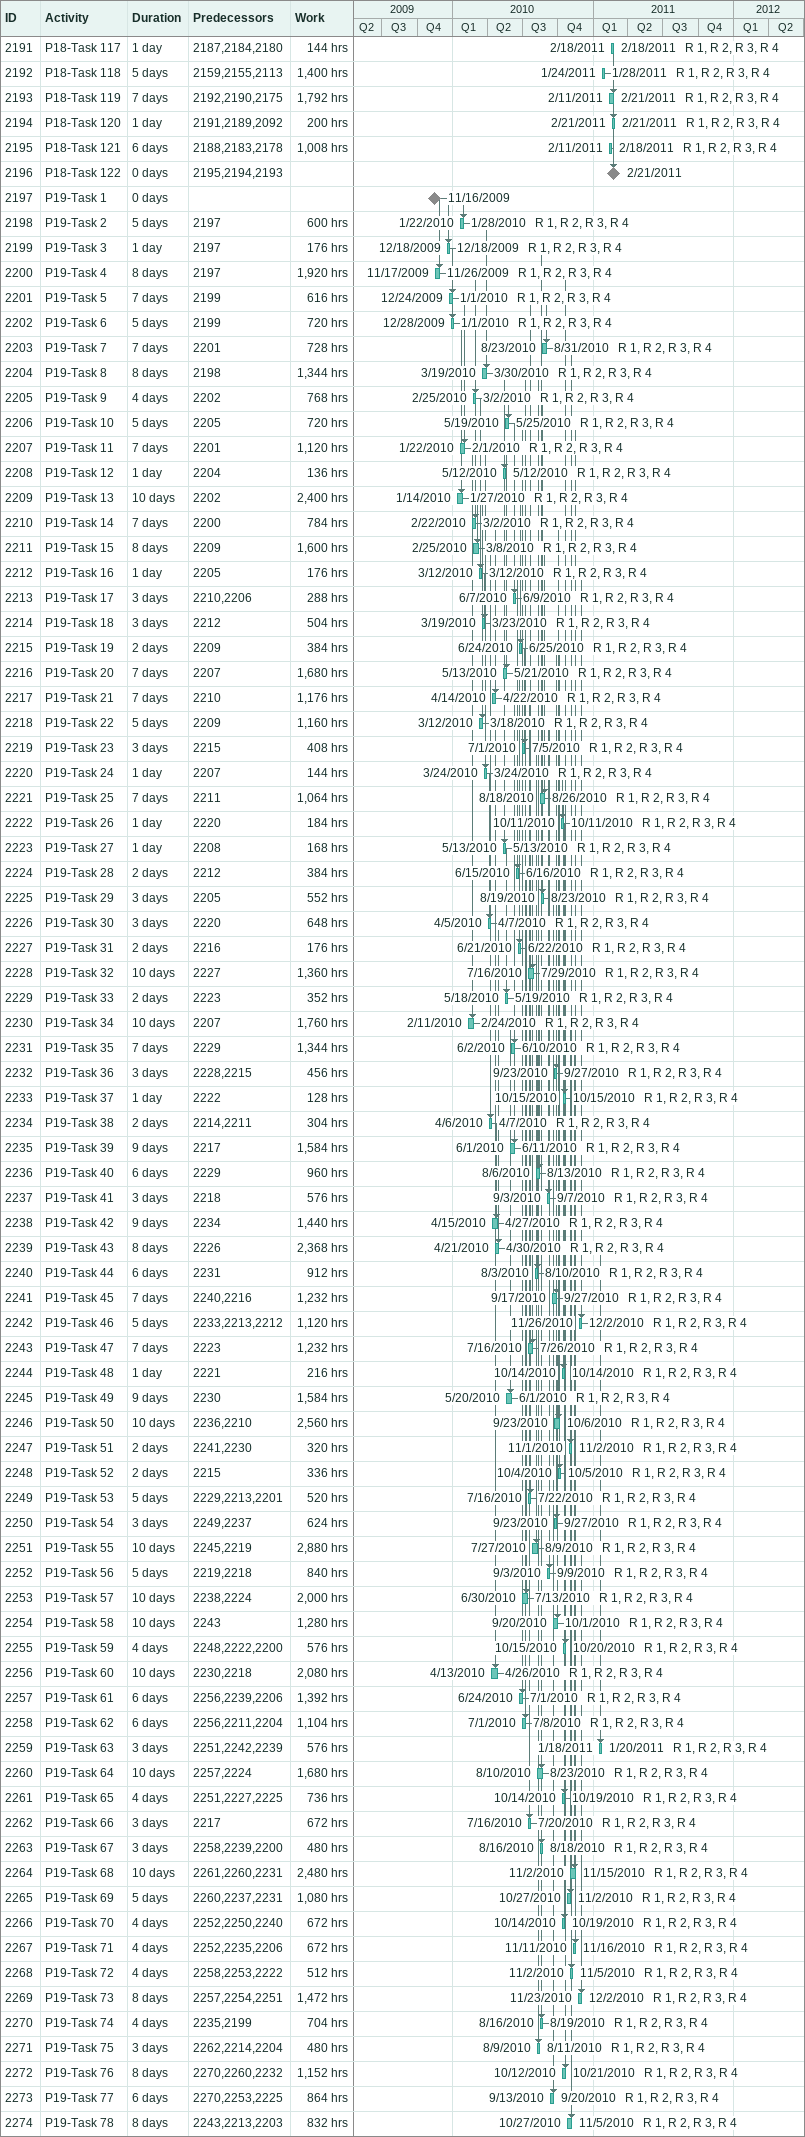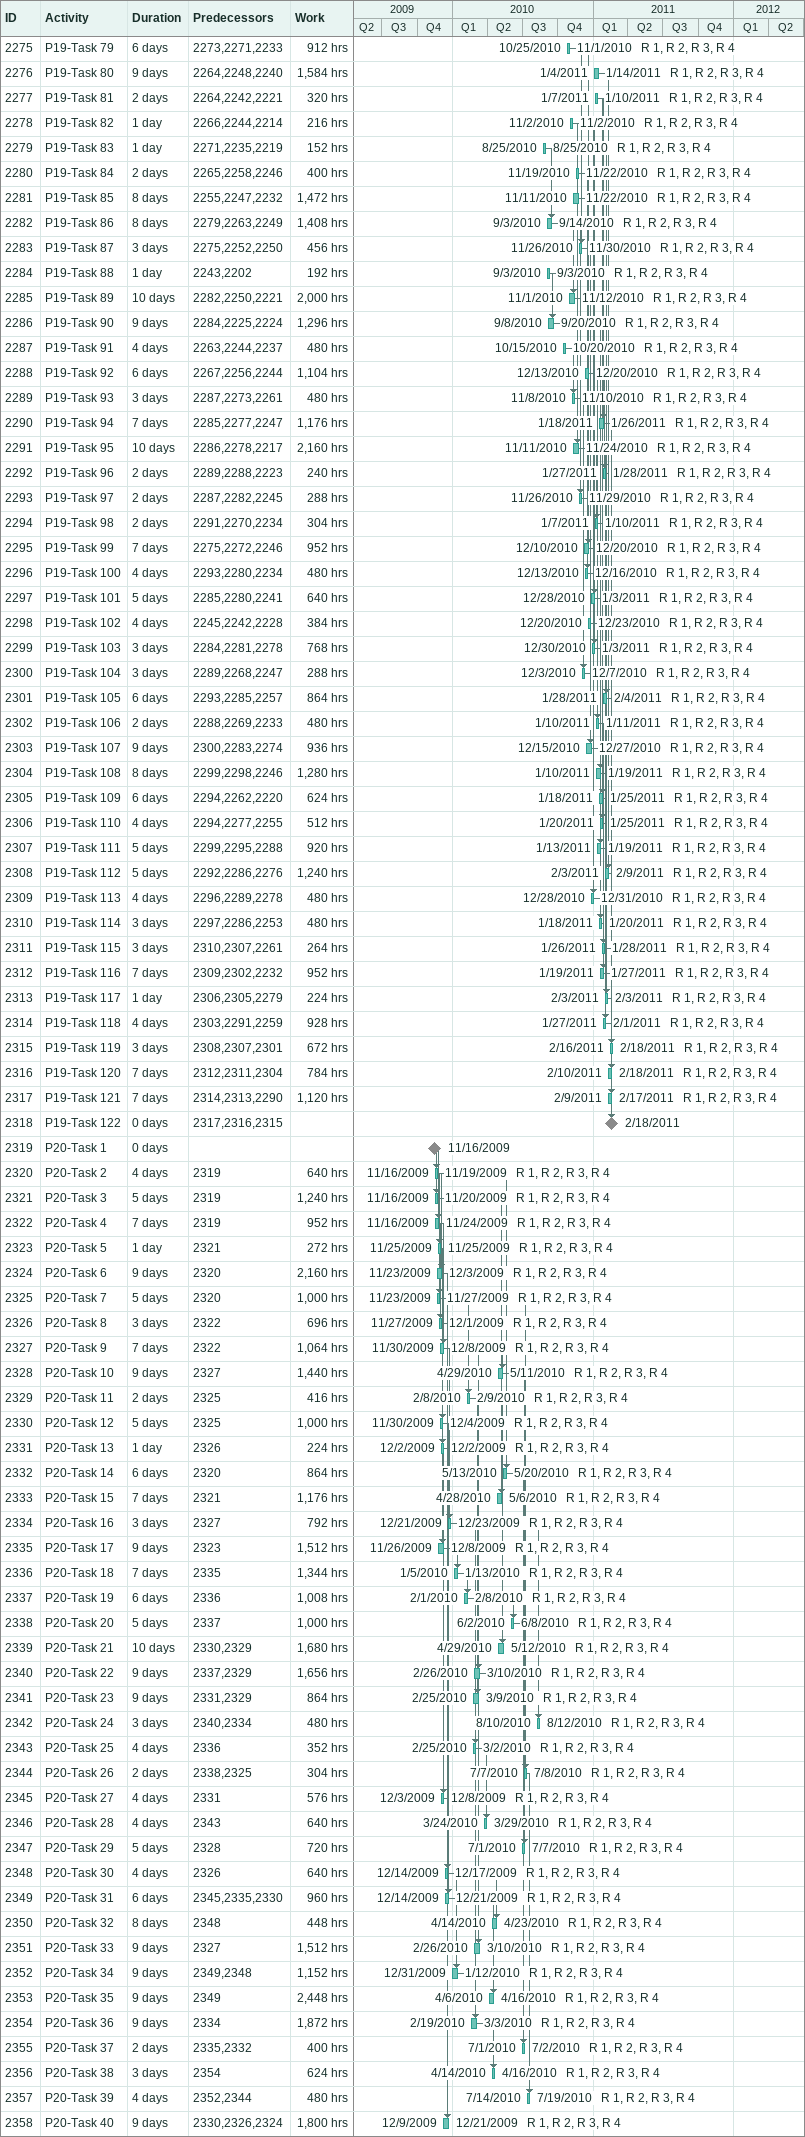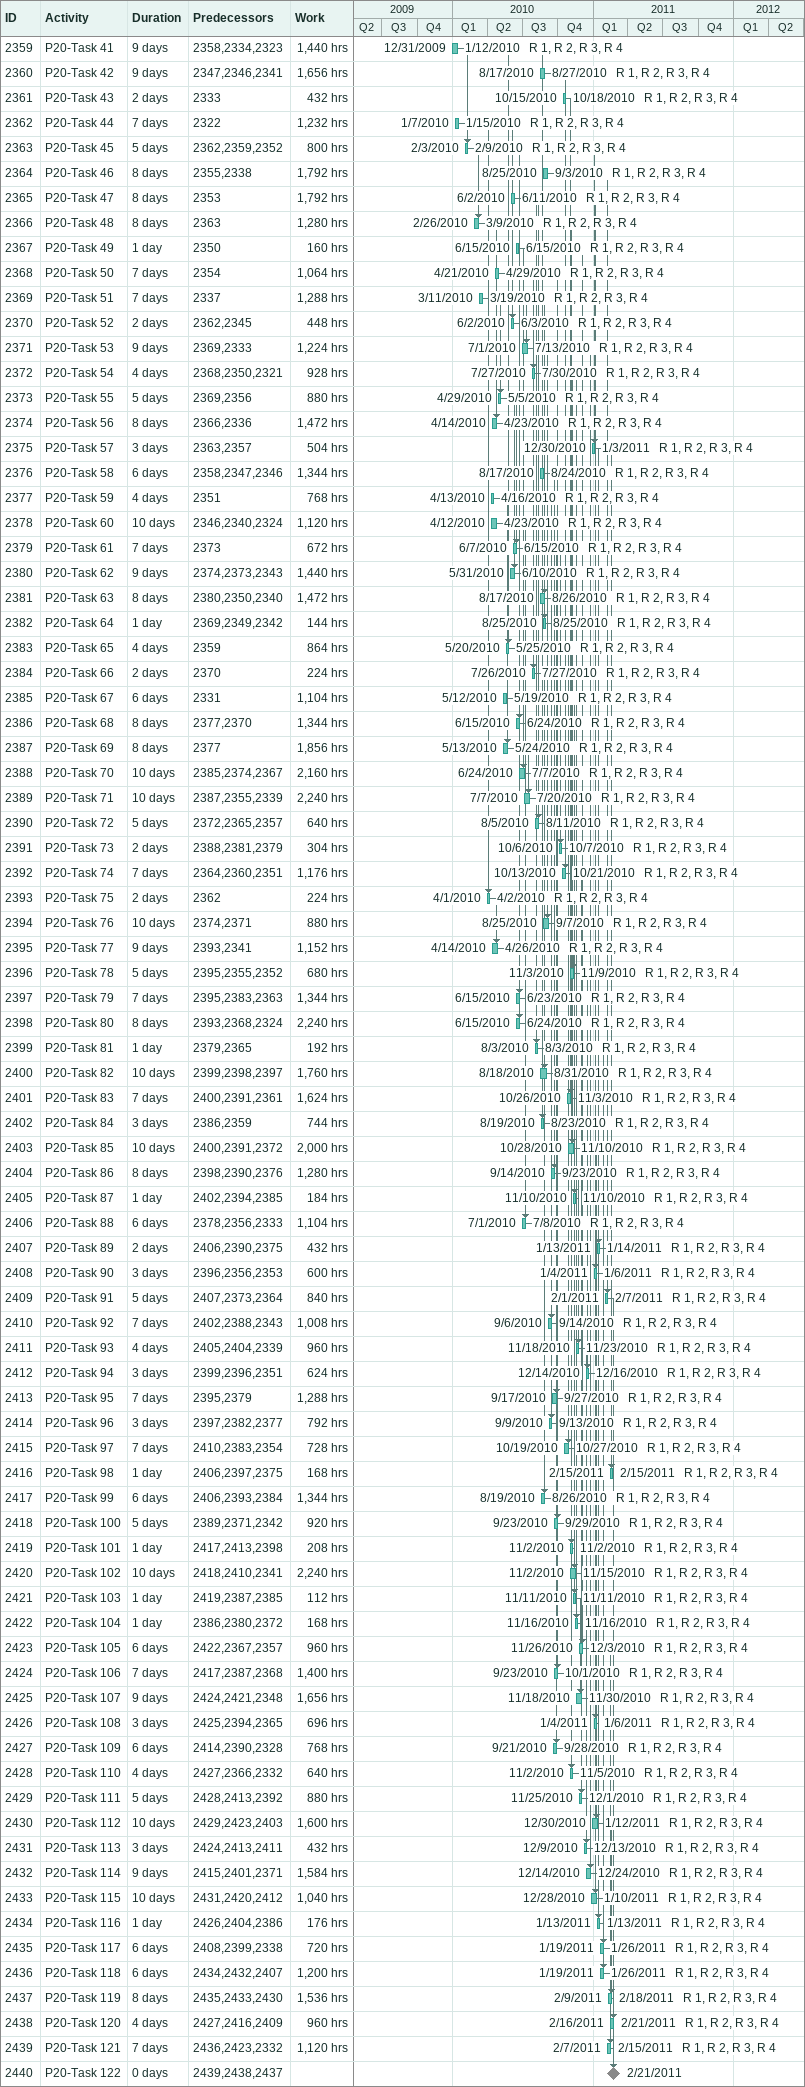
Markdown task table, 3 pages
| ID | Task | Duration | Start | Finish | Predecessors | Resources | Work (h) |
|---|---|---|---|---|---|---|---|
| 2191 | P18-Task 117 | 1d | 2011-02-18 | 2011-02-18 | 2187, 2184, 2180 | R 1, R 2, R 3, R 4 | 144 |
| 2192 | P18-Task 118 | 5d | 2011-01-24 | 2011-01-28 | 2159, 2155, 2113 | R 1, R 2, R 3, R 4 | 1400 |
| 2193 | P18-Task 119 | 7d | 2011-02-11 | 2011-02-21 | 2192, 2190, 2175 | R 1, R 2, R 3, R 4 | 1792 |
| 2194 | P18-Task 120 | 1d | 2011-02-21 | 2011-02-21 | 2191, 2189, 2092 | R 1, R 2, R 3, R 4 | 200 |
| 2195 | P18-Task 121 | 6d | 2011-02-11 | 2011-02-18 | 2188, 2183, 2178 | R 1, R 2, R 3, R 4 | 1008 |
| 2196 | P18-Task 122 | 0d | 2011-02-21 | 2011-02-21 | 2195, 2194, 2193 |  |  |
| 2197 | P19-Task 1 | 0d | 2009-11-16 | 2009-11-16 |  |  |  |
| 2198 | P19-Task 2 | 5d | 2010-01-22 | 2010-01-28 | 2197 | R 1, R 2, R 3, R 4 | 600 |
| 2199 | P19-Task 3 | 1d | 2009-12-18 | 2009-12-18 | 2197 | R 1, R 2, R 3, R 4 | 176 |
| 2200 | P19-Task 4 | 8d | 2009-11-17 | 2009-11-26 | 2197 | R 1, R 2, R 3, R 4 | 1920 |
| 2201 | P19-Task 5 | 7d | 2009-12-24 | 2010-01-01 | 2199 | R 1, R 2, R 3, R 4 | 616 |
| 2202 | P19-Task 6 | 5d | 2009-12-28 | 2010-01-01 | 2199 | R 1, R 2, R 3, R 4 | 720 |
| 2203 | P19-Task 7 | 7d | 2010-08-23 | 2010-08-31 | 2201 | R 1, R 2, R 3, R 4 | 728 |
| 2204 | P19-Task 8 | 8d | 2010-03-19 | 2010-03-30 | 2198 | R 1, R 2, R 3, R 4 | 1344 |
| 2205 | P19-Task 9 | 4d | 2010-02-25 | 2010-03-02 | 2202 | R 1, R 2, R 3, R 4 | 768 |
| 2206 | P19-Task 10 | 5d | 2010-05-19 | 2010-05-25 | 2205 | R 1, R 2, R 3, R 4 | 720 |
| 2207 | P19-Task 11 | 7d | 2010-01-22 | 2010-02-01 | 2201 | R 1, R 2, R 3, R 4 | 1120 |
| 2208 | P19-Task 12 | 1d | 2010-05-12 | 2010-05-12 | 2204 | R 1, R 2, R 3, R 4 | 136 |
| 2209 | P19-Task 13 | 10d | 2010-01-14 | 2010-01-27 | 2202 | R 1, R 2, R 3, R 4 | 2400 |
| 2210 | P19-Task 14 | 7d | 2010-02-22 | 2010-03-02 | 2200 | R 1, R 2, R 3, R 4 | 784 |
| 2211 | P19-Task 15 | 8d | 2010-02-25 | 2010-03-08 | 2209 | R 1, R 2, R 3, R 4 | 1600 |
| 2212 | P19-Task 16 | 1d | 2010-03-12 | 2010-03-12 | 2205 | R 1, R 2, R 3, R 4 | 176 |
| 2213 | P19-Task 17 | 3d | 2010-06-07 | 2010-06-09 | 2210, 2206 | R 1, R 2, R 3, R 4 | 288 |
| 2214 | P19-Task 18 | 3d | 2010-03-19 | 2010-03-23 | 2212 | R 1, R 2, R 3, R 4 | 504 |
| 2215 | P19-Task 19 | 2d | 2010-06-24 | 2010-06-25 | 2209 | R 1, R 2, R 3, R 4 | 384 |
| 2216 | P19-Task 20 | 7d | 2010-05-13 | 2010-05-21 | 2207 | R 1, R 2, R 3, R 4 | 1680 |
| 2217 | P19-Task 21 | 7d | 2010-04-14 | 2010-04-22 | 2210 | R 1, R 2, R 3, R 4 | 1176 |
| 2218 | P19-Task 22 | 5d | 2010-03-12 | 2010-03-18 | 2209 | R 1, R 2, R 3, R 4 | 1160 |
| 2219 | P19-Task 23 | 3d | 2010-07-01 | 2010-07-05 | 2215 | R 1, R 2, R 3, R 4 | 408 |
| 2220 | P19-Task 24 | 1d | 2010-03-24 | 2010-03-24 | 2207 | R 1, R 2, R 3, R 4 | 144 |
| 2221 | P19-Task 25 | 7d | 2010-08-18 | 2010-08-26 | 2211 | R 1, R 2, R 3, R 4 | 1064 |
| 2222 | P19-Task 26 | 1d | 2010-10-11 | 2010-10-11 | 2220 | R 1, R 2, R 3, R 4 | 184 |
| 2223 | P19-Task 27 | 1d | 2010-05-13 | 2010-05-13 | 2208 | R 1, R 2, R 3, R 4 | 168 |
| 2224 | P19-Task 28 | 2d | 2010-06-15 | 2010-06-16 | 2212 | R 1, R 2, R 3, R 4 | 384 |
| 2225 | P19-Task 29 | 3d | 2010-08-19 | 2010-08-23 | 2205 | R 1, R 2, R 3, R 4 | 552 |
| 2226 | P19-Task 30 | 3d | 2010-04-05 | 2010-04-07 | 2220 | R 1, R 2, R 3, R 4 | 648 |
| 2227 | P19-Task 31 | 2d | 2010-06-21 | 2010-06-22 | 2216 | R 1, R 2, R 3, R 4 | 176 |
| 2228 | P19-Task 32 | 10d | 2010-07-16 | 2010-07-29 | 2227 | R 1, R 2, R 3, R 4 | 1360 |
| 2229 | P19-Task 33 | 2d | 2010-05-18 | 2010-05-19 | 2223 | R 1, R 2, R 3, R 4 | 352 |
| 2230 | P19-Task 34 | 10d | 2010-02-11 | 2010-02-24 | 2207 | R 1, R 2, R 3, R 4 | 1760 |
| 2231 | P19-Task 35 | 7d | 2010-06-02 | 2010-06-10 | 2229 | R 1, R 2, R 3, R 4 | 1344 |
| 2232 | P19-Task 36 | 3d | 2010-09-23 | 2010-09-27 | 2228, 2215 | R 1, R 2, R 3, R 4 | 456 |
| 2233 | P19-Task 37 | 1d | 2010-10-15 | 2010-10-15 | 2222 | R 1, R 2, R 3, R 4 | 128 |
| 2234 | P19-Task 38 | 2d | 2010-04-06 | 2010-04-07 | 2214, 2211 | R 1, R 2, R 3, R 4 | 304 |
| 2235 | P19-Task 39 | 9d | 2010-06-01 | 2010-06-11 | 2217 | R 1, R 2, R 3, R 4 | 1584 |
| 2236 | P19-Task 40 | 6d | 2010-08-06 | 2010-08-13 | 2229 | R 1, R 2, R 3, R 4 | 960 |
| 2237 | P19-Task 41 | 3d | 2010-09-03 | 2010-09-07 | 2218 | R 1, R 2, R 3, R 4 | 576 |
| 2238 | P19-Task 42 | 9d | 2010-04-15 | 2010-04-27 | 2234 | R 1, R 2, R 3, R 4 | 1440 |
| 2239 | P19-Task 43 | 8d | 2010-04-21 | 2010-04-30 | 2226 | R 1, R 2, R 3, R 4 | 2368 |
| 2240 | P19-Task 44 | 6d | 2010-08-03 | 2010-08-10 | 2231 | R 1, R 2, R 3, R 4 | 912 |
| 2241 | P19-Task 45 | 7d | 2010-09-17 | 2010-09-27 | 2240, 2216 | R 1, R 2, R 3, R 4 | 1232 |
| 2242 | P19-Task 46 | 5d | 2010-11-26 | 2010-12-02 | 2233, 2213, 2212 | R 1, R 2, R 3, R 4 | 1120 |
| 2243 | P19-Task 47 | 7d | 2010-07-16 | 2010-07-26 | 2223 | R 1, R 2, R 3, R 4 | 1232 |
| 2244 | P19-Task 48 | 1d | 2010-10-14 | 2010-10-14 | 2221 | R 1, R 2, R 3, R 4 | 216 |
| 2245 | P19-Task 49 | 9d | 2010-05-20 | 2010-06-01 | 2230 | R 1, R 2, R 3, R 4 | 1584 |
| 2246 | P19-Task 50 | 10d | 2010-09-23 | 2010-10-06 | 2236, 2210 | R 1, R 2, R 3, R 4 | 2560 |
| 2247 | P19-Task 51 | 2d | 2010-11-01 | 2010-11-02 | 2241, 2230 | R 1, R 2, R 3, R 4 | 320 |
| 2248 | P19-Task 52 | 2d | 2010-10-04 | 2010-10-05 | 2215 | R 1, R 2, R 3, R 4 | 336 |
| 2249 | P19-Task 53 | 5d | 2010-07-16 | 2010-07-22 | 2229, 2213, 2201 | R 1, R 2, R 3, R 4 | 520 |
| 2250 | P19-Task 54 | 3d | 2010-09-23 | 2010-09-27 | 2249, 2237 | R 1, R 2, R 3, R 4 | 624 |
| 2251 | P19-Task 55 | 10d | 2010-07-27 | 2010-08-09 | 2245, 2219 | R 1, R 2, R 3, R 4 | 2880 |
| 2252 | P19-Task 56 | 5d | 2010-09-03 | 2010-09-09 | 2219, 2218 | R 1, R 2, R 3, R 4 | 840 |
| 2253 | P19-Task 57 | 10d | 2010-06-30 | 2010-07-13 | 2238, 2224 | R 1, R 2, R 3, R 4 | 2000 |
| 2254 | P19-Task 58 | 10d | 2010-09-20 | 2010-10-01 | 2243 | R 1, R 2, R 3, R 4 | 1280 |
| 2255 | P19-Task 59 | 4d | 2010-10-15 | 2010-10-20 | 2248, 2222, 2200 | R 1, R 2, R 3, R 4 | 576 |
| 2256 | P19-Task 60 | 10d | 2010-04-13 | 2010-04-26 | 2230, 2218 | R 1, R 2, R 3, R 4 | 2080 |
| 2257 | P19-Task 61 | 6d | 2010-06-24 | 2010-07-01 | 2256, 2239, 2206 | R 1, R 2, R 3, R 4 | 1392 |
| 2258 | P19-Task 62 | 6d | 2010-07-01 | 2010-07-08 | 2256, 2211, 2204 | R 1, R 2, R 3, R 4 | 1104 |
| 2259 | P19-Task 63 | 3d | 2011-01-18 | 2011-01-20 | 2251, 2242, 2239 | R 1, R 2, R 3, R 4 | 576 |
| 2260 | P19-Task 64 | 10d | 2010-08-10 | 2010-08-23 | 2257, 2224 | R 1, R 2, R 3, R 4 | 1680 |
| 2261 | P19-Task 65 | 4d | 2010-10-14 | 2010-10-19 | 2251, 2227, 2225 | R 1, R 2, R 3, R 4 | 736 |
| 2262 | P19-Task 66 | 3d | 2010-07-16 | 2010-07-20 | 2217 | R 1, R 2, R 3, R 4 | 672 |
| 2263 | P19-Task 67 | 3d | 2010-08-16 | 2010-08-18 | 2258, 2239, 2200 | R 1, R 2, R 3, R 4 | 480 |
| 2264 | P19-Task 68 | 10d | 2010-11-02 | 2010-11-15 | 2261, 2260, 2231 | R 1, R 2, R 3, R 4 | 2480 |
| 2265 | P19-Task 69 | 5d | 2010-10-27 | 2010-11-02 | 2260, 2237, 2231 | R 1, R 2, R 3, R 4 | 1080 |
| 2266 | P19-Task 70 | 4d | 2010-10-14 | 2010-10-19 | 2252, 2250, 2240 | R 1, R 2, R 3, R 4 | 672 |
| 2267 | P19-Task 71 | 4d | 2010-11-11 | 2010-11-16 | 2252, 2235, 2206 | R 1, R 2, R 3, R 4 | 672 |
| 2268 | P19-Task 72 | 4d | 2010-11-02 | 2010-11-05 | 2258, 2253, 2222 | R 1, R 2, R 3, R 4 | 512 |
| 2269 | P19-Task 73 | 8d | 2010-11-23 | 2010-12-02 | 2257, 2254, 2251 | R 1, R 2, R 3, R 4 | 1472 |
| 2270 | P19-Task 74 | 4d | 2010-08-16 | 2010-08-19 | 2235, 2199 | R 1, R 2, R 3, R 4 | 704 |
| 2271 | P19-Task 75 | 3d | 2010-08-09 | 2010-08-11 | 2262, 2214, 2204 | R 1, R 2, R 3, R 4 | 480 |
| 2272 | P19-Task 76 | 8d | 2010-10-12 | 2010-10-21 | 2270, 2260, 2232 | R 1, R 2, R 3, R 4 | 1152 |
| 2273 | P19-Task 77 | 6d | 2010-09-13 | 2010-09-20 | 2270, 2253, 2225 | R 1, R 2, R 3, R 4 | 864 |
| 2274 | P19-Task 78 | 8d | 2010-10-27 | 2010-11-05 | 2243, 2213, 2203 | R 1, R 2, R 3, R 4 | 832 |
| 2275 | P19-Task 79 | 6d | 2010-10-25 | 2010-11-01 | 2273, 2271, 2233 | R 1, R 2, R 3, R 4 | 912 |
| 2276 | P19-Task 80 | 9d | 2011-01-04 | 2011-01-14 | 2264, 2248, 2240 | R 1, R 2, R 3, R 4 | 1584 |
| 2277 | P19-Task 81 | 2d | 2011-01-07 | 2011-01-10 | 2264, 2242, 2221 | R 1, R 2, R 3, R 4 | 320 |
| 2278 | P19-Task 82 | 1d | 2010-11-02 | 2010-11-02 | 2266, 2244, 2214 | R 1, R 2, R 3, R 4 | 216 |
| 2279 | P19-Task 83 | 1d | 2010-08-25 | 2010-08-25 | 2271, 2235, 2219 | R 1, R 2, R 3, R 4 | 152 |
| 2280 | P19-Task 84 | 2d | 2010-11-19 | 2010-11-22 | 2265, 2258, 2246 | R 1, R 2, R 3, R 4 | 400 |
| 2281 | P19-Task 85 | 8d | 2010-11-11 | 2010-11-22 | 2255, 2247, 2232 | R 1, R 2, R 3, R 4 | 1472 |
| 2282 | P19-Task 86 | 8d | 2010-09-03 | 2010-09-14 | 2279, 2263, 2249 | R 1, R 2, R 3, R 4 | 1408 |
| 2283 | P19-Task 87 | 3d | 2010-11-26 | 2010-11-30 | 2275, 2252, 2250 | R 1, R 2, R 3, R 4 | 456 |
| 2284 | P19-Task 88 | 1d | 2010-09-03 | 2010-09-03 | 2243, 2202 | R 1, R 2, R 3, R 4 | 192 |
| 2285 | P19-Task 89 | 10d | 2010-11-01 | 2010-11-12 | 2282, 2250, 2221 | R 1, R 2, R 3, R 4 | 2000 |
| 2286 | P19-Task 90 | 9d | 2010-09-08 | 2010-09-20 | 2284, 2225, 2224 | R 1, R 2, R 3, R 4 | 1296 |
| 2287 | P19-Task 91 | 4d | 2010-10-15 | 2010-10-20 | 2263, 2244, 2237 | R 1, R 2, R 3, R 4 | 480 |
| 2288 | P19-Task 92 | 6d | 2010-12-13 | 2010-12-20 | 2267, 2256, 2244 | R 1, R 2, R 3, R 4 | 1104 |
| 2289 | P19-Task 93 | 3d | 2010-11-08 | 2010-11-10 | 2287, 2273, 2261 | R 1, R 2, R 3, R 4 | 480 |
| 2290 | P19-Task 94 | 7d | 2011-01-18 | 2011-01-26 | 2285, 2277, 2247 | R 1, R 2, R 3, R 4 | 1176 |
| 2291 | P19-Task 95 | 10d | 2010-11-11 | 2010-11-24 | 2286, 2278, 2217 | R 1, R 2, R 3, R 4 | 2160 |
| 2292 | P19-Task 96 | 2d | 2011-01-27 | 2011-01-28 | 2289, 2288, 2223 | R 1, R 2, R 3, R 4 | 240 |
| 2293 | P19-Task 97 | 2d | 2010-11-26 | 2010-11-29 | 2287, 2282, 2245 | R 1, R 2, R 3, R 4 | 288 |
| 2294 | P19-Task 98 | 2d | 2011-01-07 | 2011-01-10 | 2291, 2270, 2234 | R 1, R 2, R 3, R 4 | 304 |
| 2295 | P19-Task 99 | 7d | 2010-12-10 | 2010-12-20 | 2275, 2272, 2246 | R 1, R 2, R 3, R 4 | 952 |
| 2296 | P19-Task 100 | 4d | 2010-12-13 | 2010-12-16 | 2293, 2280, 2234 | R 1, R 2, R 3, R 4 | 480 |
| 2297 | P19-Task 101 | 5d | 2010-12-28 | 2011-01-03 | 2285, 2280, 2241 | R 1, R 2, R 3, R 4 | 640 |
| 2298 | P19-Task 102 | 4d | 2010-12-20 | 2010-12-23 | 2245, 2242, 2228 | R 1, R 2, R 3, R 4 | 384 |
| 2299 | P19-Task 103 | 3d | 2010-12-30 | 2011-01-03 | 2284, 2281, 2278 | R 1, R 2, R 3, R 4 | 768 |
| 2300 | P19-Task 104 | 3d | 2010-12-03 | 2010-12-07 | 2289, 2268, 2247 | R 1, R 2, R 3, R 4 | 288 |
| 2301 | P19-Task 105 | 6d | 2011-01-28 | 2011-02-04 | 2293, 2285, 2257 | R 1, R 2, R 3, R 4 | 864 |
| 2302 | P19-Task 106 | 2d | 2011-01-10 | 2011-01-11 | 2288, 2269, 2233 | R 1, R 2, R 3, R 4 | 480 |
| 2303 | P19-Task 107 | 9d | 2010-12-15 | 2010-12-27 | 2300, 2283, 2274 | R 1, R 2, R 3, R 4 | 936 |
| 2304 | P19-Task 108 | 8d | 2011-01-10 | 2011-01-19 | 2299, 2298, 2246 | R 1, R 2, R 3, R 4 | 1280 |
| 2305 | P19-Task 109 | 6d | 2011-01-18 | 2011-01-25 | 2294, 2262, 2220 | R 1, R 2, R 3, R 4 | 624 |
| 2306 | P19-Task 110 | 4d | 2011-01-20 | 2011-01-25 | 2294, 2277, 2255 | R 1, R 2, R 3, R 4 | 512 |
| 2307 | P19-Task 111 | 5d | 2011-01-13 | 2011-01-19 | 2299, 2295, 2288 | R 1, R 2, R 3, R 4 | 920 |
| 2308 | P19-Task 112 | 5d | 2011-02-03 | 2011-02-09 | 2292, 2286, 2276 | R 1, R 2, R 3, R 4 | 1240 |
| 2309 | P19-Task 113 | 4d | 2010-12-28 | 2010-12-31 | 2296, 2289, 2278 | R 1, R 2, R 3, R 4 | 480 |
| 2310 | P19-Task 114 | 3d | 2011-01-18 | 2011-01-20 | 2297, 2286, 2253 | R 1, R 2, R 3, R 4 | 480 |
| 2311 | P19-Task 115 | 3d | 2011-01-26 | 2011-01-28 | 2310, 2307, 2261 | R 1, R 2, R 3, R 4 | 264 |
| 2312 | P19-Task 116 | 7d | 2011-01-19 | 2011-01-27 | 2309, 2302, 2232 | R 1, R 2, R 3, R 4 | 952 |
| 2313 | P19-Task 117 | 1d | 2011-02-03 | 2011-02-03 | 2306, 2305, 2279 | R 1, R 2, R 3, R 4 | 224 |
| 2314 | P19-Task 118 | 4d | 2011-01-27 | 2011-02-01 | 2303, 2291, 2259 | R 1, R 2, R 3, R 4 | 928 |
| 2315 | P19-Task 119 | 3d | 2011-02-16 | 2011-02-18 | 2308, 2307, 2301 | R 1, R 2, R 3, R 4 | 672 |
| 2316 | P19-Task 120 | 7d | 2011-02-10 | 2011-02-18 | 2312, 2311, 2304 | R 1, R 2, R 3, R 4 | 784 |
| 2317 | P19-Task 121 | 7d | 2011-02-09 | 2011-02-17 | 2314, 2313, 2290 | R 1, R 2, R 3, R 4 | 1120 |
| 2318 | P19-Task 122 | 0d | 2011-02-18 | 2011-02-18 | 2317, 2316, 2315 |  |  |
| 2319 | P20-Task 1 | 0d | 2009-11-16 | 2009-11-16 |  |  |  |
| 2320 | P20-Task 2 | 4d | 2009-11-16 | 2009-11-19 | 2319 | R 1, R 2, R 3, R 4 | 640 |
| 2321 | P20-Task 3 | 5d | 2009-11-16 | 2009-11-20 | 2319 | R 1, R 2, R 3, R 4 | 1240 |
| 2322 | P20-Task 4 | 7d | 2009-11-16 | 2009-11-24 | 2319 | R 1, R 2, R 3, R 4 | 952 |
| 2323 | P20-Task 5 | 1d | 2009-11-25 | 2009-11-25 | 2321 | R 1, R 2, R 3, R 4 | 272 |
| 2324 | P20-Task 6 | 9d | 2009-11-23 | 2009-12-03 | 2320 | R 1, R 2, R 3, R 4 | 2160 |
| 2325 | P20-Task 7 | 5d | 2009-11-23 | 2009-11-27 | 2320 | R 1, R 2, R 3, R 4 | 1000 |
| 2326 | P20-Task 8 | 3d | 2009-11-27 | 2009-12-01 | 2322 | R 1, R 2, R 3, R 4 | 696 |
| 2327 | P20-Task 9 | 7d | 2009-11-30 | 2009-12-08 | 2322 | R 1, R 2, R 3, R 4 | 1064 |
| 2328 | P20-Task 10 | 9d | 2010-04-29 | 2010-05-11 | 2327 | R 1, R 2, R 3, R 4 | 1440 |
| 2329 | P20-Task 11 | 2d | 2010-02-08 | 2010-02-09 | 2325 | R 1, R 2, R 3, R 4 | 416 |
| 2330 | P20-Task 12 | 5d | 2009-11-30 | 2009-12-04 | 2325 | R 1, R 2, R 3, R 4 | 1000 |
| 2331 | P20-Task 13 | 1d | 2009-12-02 | 2009-12-02 | 2326 | R 1, R 2, R 3, R 4 | 224 |
| 2332 | P20-Task 14 | 6d | 2010-05-13 | 2010-05-20 | 2320 | R 1, R 2, R 3, R 4 | 864 |
| 2333 | P20-Task 15 | 7d | 2010-04-28 | 2010-05-06 | 2321 | R 1, R 2, R 3, R 4 | 1176 |
| 2334 | P20-Task 16 | 3d | 2009-12-21 | 2009-12-23 | 2327 | R 1, R 2, R 3, R 4 | 792 |
| 2335 | P20-Task 17 | 9d | 2009-11-26 | 2009-12-08 | 2323 | R 1, R 2, R 3, R 4 | 1512 |
| 2336 | P20-Task 18 | 7d | 2010-01-05 | 2010-01-13 | 2335 | R 1, R 2, R 3, R 4 | 1344 |
| 2337 | P20-Task 19 | 6d | 2010-02-01 | 2010-02-08 | 2336 | R 1, R 2, R 3, R 4 | 1008 |
| 2338 | P20-Task 20 | 5d | 2010-06-02 | 2010-06-08 | 2337 | R 1, R 2, R 3, R 4 | 1000 |
| 2339 | P20-Task 21 | 10d | 2010-04-29 | 2010-05-12 | 2330, 2329 | R 1, R 2, R 3, R 4 | 1680 |
| 2340 | P20-Task 22 | 9d | 2010-02-26 | 2010-03-10 | 2337, 2329 | R 1, R 2, R 3, R 4 | 1656 |
| 2341 | P20-Task 23 | 9d | 2010-02-25 | 2010-03-09 | 2331, 2329 | R 1, R 2, R 3, R 4 | 864 |
| 2342 | P20-Task 24 | 3d | 2010-08-10 | 2010-08-12 | 2340, 2334 | R 1, R 2, R 3, R 4 | 480 |
| 2343 | P20-Task 25 | 4d | 2010-02-25 | 2010-03-02 | 2336 | R 1, R 2, R 3, R 4 | 352 |
| 2344 | P20-Task 26 | 2d | 2010-07-07 | 2010-07-08 | 2338, 2325 | R 1, R 2, R 3, R 4 | 304 |
| 2345 | P20-Task 27 | 4d | 2009-12-03 | 2009-12-08 | 2331 | R 1, R 2, R 3, R 4 | 576 |
| 2346 | P20-Task 28 | 4d | 2010-03-24 | 2010-03-29 | 2343 | R 1, R 2, R 3, R 4 | 640 |
| 2347 | P20-Task 29 | 5d | 2010-07-01 | 2010-07-07 | 2328 | R 1, R 2, R 3, R 4 | 720 |
| 2348 | P20-Task 30 | 4d | 2009-12-14 | 2009-12-17 | 2326 | R 1, R 2, R 3, R 4 | 640 |
| 2349 | P20-Task 31 | 6d | 2009-12-14 | 2009-12-21 | 2345, 2335, 2330 | R 1, R 2, R 3, R 4 | 960 |
| 2350 | P20-Task 32 | 8d | 2010-04-14 | 2010-04-23 | 2348 | R 1, R 2, R 3, R 4 | 448 |
| 2351 | P20-Task 33 | 9d | 2010-02-26 | 2010-03-10 | 2327 | R 1, R 2, R 3, R 4 | 1512 |
| 2352 | P20-Task 34 | 9d | 2009-12-31 | 2010-01-12 | 2349, 2348 | R 1, R 2, R 3, R 4 | 1152 |
| 2353 | P20-Task 35 | 9d | 2010-04-06 | 2010-04-16 | 2349 | R 1, R 2, R 3, R 4 | 2448 |
| 2354 | P20-Task 36 | 9d | 2010-02-19 | 2010-03-03 | 2334 | R 1, R 2, R 3, R 4 | 1872 |
| 2355 | P20-Task 37 | 2d | 2010-07-01 | 2010-07-02 | 2335, 2332 | R 1, R 2, R 3, R 4 | 400 |
| 2356 | P20-Task 38 | 3d | 2010-04-14 | 2010-04-16 | 2354 | R 1, R 2, R 3, R 4 | 624 |
| 2357 | P20-Task 39 | 4d | 2010-07-14 | 2010-07-19 | 2352, 2344 | R 1, R 2, R 3, R 4 | 480 |
| 2358 | P20-Task 40 | 9d | 2009-12-09 | 2009-12-21 | 2330, 2326, 2324 | R 1, R 2, R 3, R 4 | 1800 |
| 2359 | P20-Task 41 | 9d | 2009-12-31 | 2010-01-12 | 2358, 2334, 2323 | R 1, R 2, R 3, R 4 | 1440 |
| 2360 | P20-Task 42 | 9d | 2010-08-17 | 2010-08-27 | 2347, 2346, 2341 | R 1, R 2, R 3, R 4 | 1656 |
| 2361 | P20-Task 43 | 2d | 2010-10-15 | 2010-10-18 | 2333 | R 1, R 2, R 3, R 4 | 432 |
| 2362 | P20-Task 44 | 7d | 2010-01-07 | 2010-01-15 | 2322 | R 1, R 2, R 3, R 4 | 1232 |
| 2363 | P20-Task 45 | 5d | 2010-02-03 | 2010-02-09 | 2362, 2359, 2352 | R 1, R 2, R 3, R 4 | 800 |
| 2364 | P20-Task 46 | 8d | 2010-08-25 | 2010-09-03 | 2355, 2338 | R 1, R 2, R 3, R 4 | 1792 |
| 2365 | P20-Task 47 | 8d | 2010-06-02 | 2010-06-11 | 2353 | R 1, R 2, R 3, R 4 | 1792 |
| 2366 | P20-Task 48 | 8d | 2010-02-26 | 2010-03-09 | 2363 | R 1, R 2, R 3, R 4 | 1280 |
| 2367 | P20-Task 49 | 1d | 2010-06-15 | 2010-06-15 | 2350 | R 1, R 2, R 3, R 4 | 160 |
| 2368 | P20-Task 50 | 7d | 2010-04-21 | 2010-04-29 | 2354 | R 1, R 2, R 3, R 4 | 1064 |
| 2369 | P20-Task 51 | 7d | 2010-03-11 | 2010-03-19 | 2337 | R 1, R 2, R 3, R 4 | 1288 |
| 2370 | P20-Task 52 | 2d | 2010-06-02 | 2010-06-03 | 2362, 2345 | R 1, R 2, R 3, R 4 | 448 |
| 2371 | P20-Task 53 | 9d | 2010-07-01 | 2010-07-13 | 2369, 2333 | R 1, R 2, R 3, R 4 | 1224 |
| 2372 | P20-Task 54 | 4d | 2010-07-27 | 2010-07-30 | 2368, 2350, 2321 | R 1, R 2, R 3, R 4 | 928 |
| 2373 | P20-Task 55 | 5d | 2010-04-29 | 2010-05-05 | 2369, 2356 | R 1, R 2, R 3, R 4 | 880 |
| 2374 | P20-Task 56 | 8d | 2010-04-14 | 2010-04-23 | 2366, 2336 | R 1, R 2, R 3, R 4 | 1472 |
| 2375 | P20-Task 57 | 3d | 2010-12-30 | 2011-01-03 | 2363, 2357 | R 1, R 2, R 3, R 4 | 504 |
| 2376 | P20-Task 58 | 6d | 2010-08-17 | 2010-08-24 | 2358, 2347, 2346 | R 1, R 2, R 3, R 4 | 1344 |
| 2377 | P20-Task 59 | 4d | 2010-04-13 | 2010-04-16 | 2351 | R 1, R 2, R 3, R 4 | 768 |
| 2378 | P20-Task 60 | 10d | 2010-04-12 | 2010-04-23 | 2346, 2340, 2324 | R 1, R 2, R 3, R 4 | 1120 |
| 2379 | P20-Task 61 | 7d | 2010-06-07 | 2010-06-15 | 2373 | R 1, R 2, R 3, R 4 | 672 |
| 2380 | P20-Task 62 | 9d | 2010-05-31 | 2010-06-10 | 2374, 2373, 2343 | R 1, R 2, R 3, R 4 | 1440 |
| 2381 | P20-Task 63 | 8d | 2010-08-17 | 2010-08-26 | 2380, 2350, 2340 | R 1, R 2, R 3, R 4 | 1472 |
| 2382 | P20-Task 64 | 1d | 2010-08-25 | 2010-08-25 | 2369, 2349, 2342 | R 1, R 2, R 3, R 4 | 144 |
| 2383 | P20-Task 65 | 4d | 2010-05-20 | 2010-05-25 | 2359 | R 1, R 2, R 3, R 4 | 864 |
| 2384 | P20-Task 66 | 2d | 2010-07-26 | 2010-07-27 | 2370 | R 1, R 2, R 3, R 4 | 224 |
| 2385 | P20-Task 67 | 6d | 2010-05-12 | 2010-05-19 | 2331 | R 1, R 2, R 3, R 4 | 1104 |
| 2386 | P20-Task 68 | 8d | 2010-06-15 | 2010-06-24 | 2377, 2370 | R 1, R 2, R 3, R 4 | 1344 |
| 2387 | P20-Task 69 | 8d | 2010-05-13 | 2010-05-24 | 2377 | R 1, R 2, R 3, R 4 | 1856 |
| 2388 | P20-Task 70 | 10d | 2010-06-24 | 2010-07-07 | 2385, 2374, 2367 | R 1, R 2, R 3, R 4 | 2160 |
| 2389 | P20-Task 71 | 10d | 2010-07-07 | 2010-07-20 | 2387, 2355, 2339 | R 1, R 2, R 3, R 4 | 2240 |
| 2390 | P20-Task 72 | 5d | 2010-08-05 | 2010-08-11 | 2372, 2365, 2357 | R 1, R 2, R 3, R 4 | 640 |
| 2391 | P20-Task 73 | 2d | 2010-10-06 | 2010-10-07 | 2388, 2381, 2379 | R 1, R 2, R 3, R 4 | 304 |
| 2392 | P20-Task 74 | 7d | 2010-10-13 | 2010-10-21 | 2364, 2360, 2351 | R 1, R 2, R 3, R 4 | 1176 |
| 2393 | P20-Task 75 | 2d | 2010-04-01 | 2010-04-02 | 2362 | R 1, R 2, R 3, R 4 | 224 |
| 2394 | P20-Task 76 | 10d | 2010-08-25 | 2010-09-07 | 2374, 2371 | R 1, R 2, R 3, R 4 | 880 |
| 2395 | P20-Task 77 | 9d | 2010-04-14 | 2010-04-26 | 2393, 2341 | R 1, R 2, R 3, R 4 | 1152 |
| 2396 | P20-Task 78 | 5d | 2010-11-03 | 2010-11-09 | 2395, 2355, 2352 | R 1, R 2, R 3, R 4 | 680 |
| 2397 | P20-Task 79 | 7d | 2010-06-15 | 2010-06-23 | 2395, 2383, 2363 | R 1, R 2, R 3, R 4 | 1344 |
| 2398 | P20-Task 80 | 8d | 2010-06-15 | 2010-06-24 | 2393, 2368, 2324 | R 1, R 2, R 3, R 4 | 2240 |
| 2399 | P20-Task 81 | 1d | 2010-08-03 | 2010-08-03 | 2379, 2365 | R 1, R 2, R 3, R 4 | 192 |
| 2400 | P20-Task 82 | 10d | 2010-08-18 | 2010-08-31 | 2399, 2398, 2397 | R 1, R 2, R 3, R 4 | 1760 |
| 2401 | P20-Task 83 | 7d | 2010-10-26 | 2010-11-03 | 2400, 2391, 2361 | R 1, R 2, R 3, R 4 | 1624 |
| 2402 | P20-Task 84 | 3d | 2010-08-19 | 2010-08-23 | 2386, 2359 | R 1, R 2, R 3, R 4 | 744 |
| 2403 | P20-Task 85 | 10d | 2010-10-28 | 2010-11-10 | 2400, 2391, 2372 | R 1, R 2, R 3, R 4 | 2000 |
| 2404 | P20-Task 86 | 8d | 2010-09-14 | 2010-09-23 | 2398, 2390, 2376 | R 1, R 2, R 3, R 4 | 1280 |
| 2405 | P20-Task 87 | 1d | 2010-11-10 | 2010-11-10 | 2402, 2394, 2385 | R 1, R 2, R 3, R 4 | 184 |
| 2406 | P20-Task 88 | 6d | 2010-07-01 | 2010-07-08 | 2378, 2356, 2333 | R 1, R 2, R 3, R 4 | 1104 |
| 2407 | P20-Task 89 | 2d | 2011-01-13 | 2011-01-14 | 2406, 2390, 2375 | R 1, R 2, R 3, R 4 | 432 |
| 2408 | P20-Task 90 | 3d | 2011-01-04 | 2011-01-06 | 2396, 2356, 2353 | R 1, R 2, R 3, R 4 | 600 |
| 2409 | P20-Task 91 | 5d | 2011-02-01 | 2011-02-07 | 2407, 2373, 2364 | R 1, R 2, R 3, R 4 | 840 |
| 2410 | P20-Task 92 | 7d | 2010-09-06 | 2010-09-14 | 2402, 2388, 2343 | R 1, R 2, R 3, R 4 | 1008 |
| 2411 | P20-Task 93 | 4d | 2010-11-18 | 2010-11-23 | 2405, 2404, 2339 | R 1, R 2, R 3, R 4 | 960 |
| 2412 | P20-Task 94 | 3d | 2010-12-14 | 2010-12-16 | 2399, 2396, 2351 | R 1, R 2, R 3, R 4 | 624 |
| 2413 | P20-Task 95 | 7d | 2010-09-17 | 2010-09-27 | 2395, 2379 | R 1, R 2, R 3, R 4 | 1288 |
| 2414 | P20-Task 96 | 3d | 2010-09-09 | 2010-09-13 | 2397, 2382, 2377 | R 1, R 2, R 3, R 4 | 792 |
| 2415 | P20-Task 97 | 7d | 2010-10-19 | 2010-10-27 | 2410, 2383, 2354 | R 1, R 2, R 3, R 4 | 728 |
| 2416 | P20-Task 98 | 1d | 2011-02-15 | 2011-02-15 | 2406, 2397, 2375 | R 1, R 2, R 3, R 4 | 168 |
| 2417 | P20-Task 99 | 6d | 2010-08-19 | 2010-08-26 | 2406, 2393, 2384 | R 1, R 2, R 3, R 4 | 1344 |
| 2418 | P20-Task 100 | 5d | 2010-09-23 | 2010-09-29 | 2389, 2371, 2342 | R 1, R 2, R 3, R 4 | 920 |
| 2419 | P20-Task 101 | 1d | 2010-11-02 | 2010-11-02 | 2417, 2413, 2398 | R 1, R 2, R 3, R 4 | 208 |
| 2420 | P20-Task 102 | 10d | 2010-11-02 | 2010-11-15 | 2418, 2410, 2341 | R 1, R 2, R 3, R 4 | 2240 |
| 2421 | P20-Task 103 | 1d | 2010-11-11 | 2010-11-11 | 2419, 2387, 2385 | R 1, R 2, R 3, R 4 | 112 |
| 2422 | P20-Task 104 | 1d | 2010-11-16 | 2010-11-16 | 2386, 2380, 2372 | R 1, R 2, R 3, R 4 | 168 |
| 2423 | P20-Task 105 | 6d | 2010-11-26 | 2010-12-03 | 2422, 2367, 2357 | R 1, R 2, R 3, R 4 | 960 |
| 2424 | P20-Task 106 | 7d | 2010-09-23 | 2010-10-01 | 2417, 2387, 2368 | R 1, R 2, R 3, R 4 | 1400 |
| 2425 | P20-Task 107 | 9d | 2010-11-18 | 2010-11-30 | 2424, 2421, 2348 | R 1, R 2, R 3, R 4 | 1656 |
| 2426 | P20-Task 108 | 3d | 2011-01-04 | 2011-01-06 | 2425, 2394, 2365 | R 1, R 2, R 3, R 4 | 696 |
| 2427 | P20-Task 109 | 6d | 2010-09-21 | 2010-09-28 | 2414, 2390, 2328 | R 1, R 2, R 3, R 4 | 768 |
| 2428 | P20-Task 110 | 4d | 2010-11-02 | 2010-11-05 | 2427, 2366, 2332 | R 1, R 2, R 3, R 4 | 640 |
| 2429 | P20-Task 111 | 5d | 2010-11-25 | 2010-12-01 | 2428, 2413, 2392 | R 1, R 2, R 3, R 4 | 880 |
| 2430 | P20-Task 112 | 10d | 2010-12-30 | 2011-01-12 | 2429, 2423, 2403 | R 1, R 2, R 3, R 4 | 1600 |
| 2431 | P20-Task 113 | 3d | 2010-12-09 | 2010-12-13 | 2424, 2413, 2411 | R 1, R 2, R 3, R 4 | 432 |
| 2432 | P20-Task 114 | 9d | 2010-12-14 | 2010-12-24 | 2415, 2401, 2371 | R 1, R 2, R 3, R 4 | 1584 |
| 2433 | P20-Task 115 | 10d | 2010-12-28 | 2011-01-10 | 2431, 2420, 2412 | R 1, R 2, R 3, R 4 | 1040 |
| 2434 | P20-Task 116 | 1d | 2011-01-13 | 2011-01-13 | 2426, 2404, 2386 | R 1, R 2, R 3, R 4 | 176 |
| 2435 | P20-Task 117 | 6d | 2011-01-19 | 2011-01-26 | 2408, 2399, 2338 | R 1, R 2, R 3, R 4 | 720 |
| 2436 | P20-Task 118 | 6d | 2011-01-19 | 2011-01-26 | 2434, 2432, 2407 | R 1, R 2, R 3, R 4 | 1200 |
| 2437 | P20-Task 119 | 8d | 2011-02-09 | 2011-02-18 | 2435, 2433, 2430 | R 1, R 2, R 3, R 4 | 1536 |
| 2438 | P20-Task 120 | 4d | 2011-02-16 | 2011-02-21 | 2427, 2416, 2409 | R 1, R 2, R 3, R 4 | 960 |
| 2439 | P20-Task 121 | 7d | 2011-02-07 | 2011-02-15 | 2436, 2423, 2332 | R 1, R 2, R 3, R 4 | 1120 |
| 2440 | P20-Task 122 | 0d | 2011-02-21 | 2011-02-21 | 2439, 2438, 2437 |  |  |
